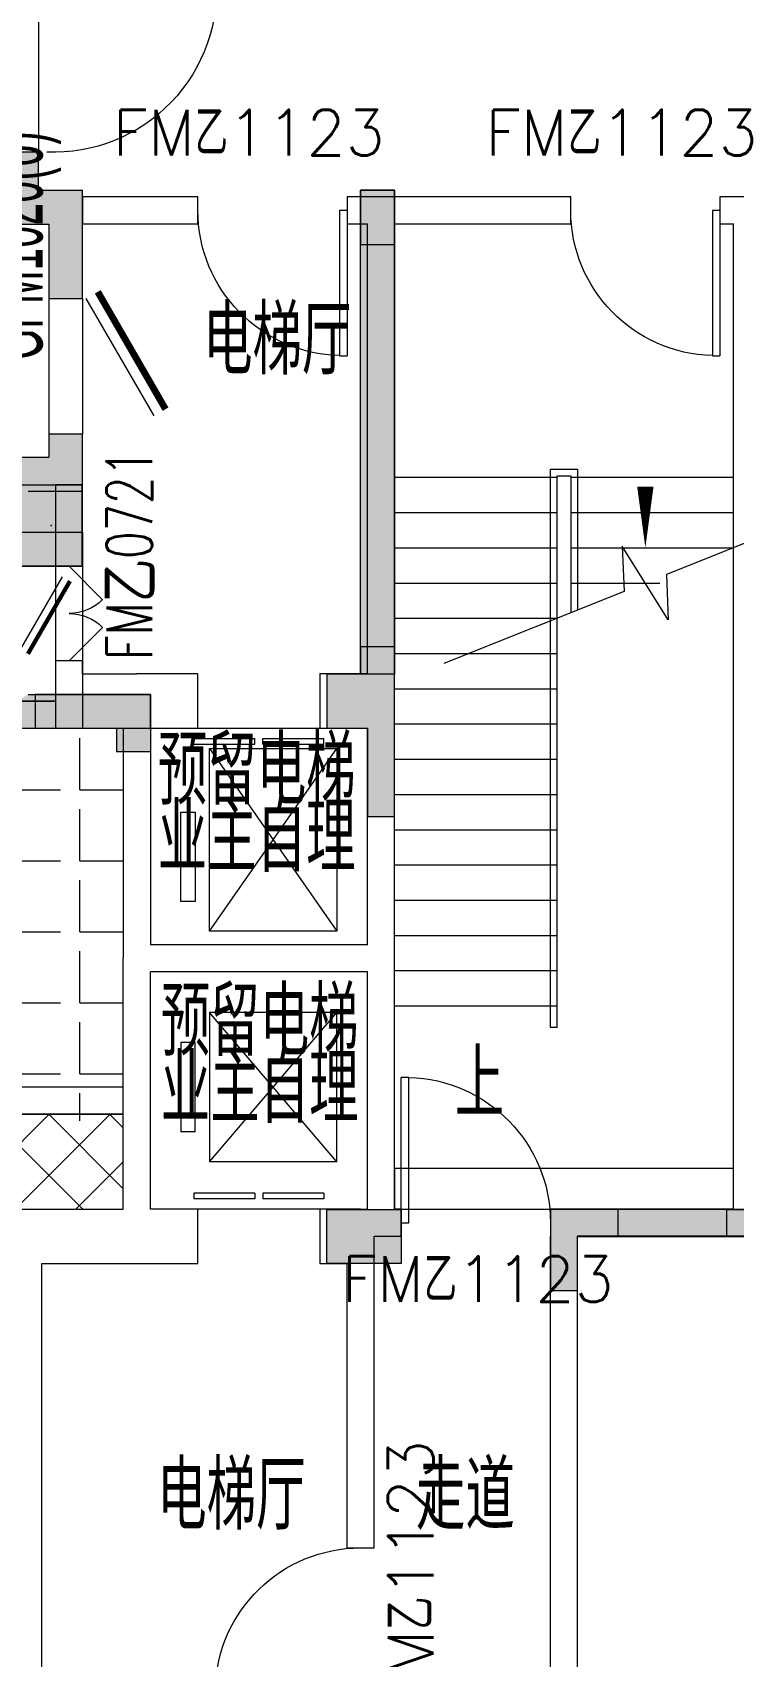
# Model space of a CAD drawing. Extents: x -264757 to 1033689, y 4049843 to 4347093.
# Drawn here: x -47703 to -42533, y 4094607 to 4106591 of the extents above; entities that cross this region are included whole.
import ezdxf

# ---------------------------------------------------------------- set-up
doc = ezdxf.new("R2010")
doc.units = 0
doc.header["$LTSCALE"] = 1000
doc.header["$MEASUREMENT"] = 0
doc.layers.add('AX-01DK-PB01$0$AX-001DK-01-PB01-02$0$A-3-WinF(Text)', color=8, linetype='Continuous', plot=False)
doc.layers.add('AX-01DK-PB01$0$AX-03CK-02-PB01$0$AX-03CK-02-PB01$0$WINDOW_TEXT', color=8, linetype='Continuous', plot=False)
for name, color, linetype in [('AX-01DK-PB01$0$AX-03CK-02-PB01$0$AX-03CK-02-PB01$0$PUB_HATCH', 8, 'Continuous'), ('AX-01DK-PB01$0$AX-03CK-02-PB01$0$AX-03CK-02-PB01$0$人防$0$人防$0$A-WIND-IDEN', 8, 'Continuous'), ('AX-01DK-PB01$0$DOOR_FIRE_TEXT', 8, 'Continuous'), ('AX-01DK-PB01$0$PUB_TEXT', 8, 'Continuous')]:
    doc.layers.add(name, color=color, linetype=linetype)
doc.layers.add('无关图层', color=8, linetype='Continuous', lineweight=0)
doc.styles.add('AX-01DK-PB01$0$_TCH_DIM', font='SIMPLEX', dxfattribs={"bigfont": 'GBCBIG'})
doc.styles.add('AX-01DK-PB01$0$_TCH_WINDOW', font='simplex_.ttf', dxfattribs={"width": 0.7, "height": 3.5})
doc.styles.add('AX-01DK-PB01$0$AX-001DK-01-PB01-02$0$_TCH_WINDOW', font='SIMPLEX', dxfattribs={"bigfont": 'GBCBIG'})
doc.styles.add('AX-01DK-PB01$0$AX-03CK-02-PB01$0$AX-03CK-02-PB01$0$_TCH_DIM_T3', font='SIMPLEX', dxfattribs={"width": 0.705882, "bigfont": 'GBCBIG'})
doc.styles.add('AX-01DK-PB01$0$AX-03CK-02-PB01$0$AX-03CK-02-PB01$0$人防$0$人防$0$_TCH_DIM', font='$ GAD E', dxfattribs={"width": 0.7, "bigfont": '$ GAD C'})
doc.styles.add('AX-01DK-PB01$0$Standard', font='gbenor.shx', dxfattribs={"bigfont": 'gbcbig.shx'})

# ---------------------------------------------------------------- blocks, each defined once
blk = doc.blocks.new('SX-CK-PB001-WNC$1$20211103.13313578')
at = {"layer": '无关图层'}
h = blk.add_hatch(color=256, dxfattribs=at)
h.dxf.hatch_style = 1
h.paths.add_polyline_path([(0, 600), (450, 600), (450, 0), (0, 0)])
blk.add_lwpolyline([(0, 600), (450, 600), (450, 0), (0, 0)], close=True, dxfattribs=at)
blk.add_point((225, 300), dxfattribs=at)
blk = doc.blocks.new('AX-01DK-PB01$0$AX-001DK-01-PP01$0$AX-001DK-01-PP01$0$$DORLIB2D$00000127')
at = {"layer": '无关图层'}
for points in [[(-0.533, 0.795), (-0.533, 0.69)], [(-0.033, 0.795), (-0.533, 0.795)], [(-0.033, 0.69), (-0.533, 0.69)], [(-0.033, 0.795), (-0.033, 0.69)], [(0.533, 0.795), (0.033, 0.795)], [(0.033, 0.795), (0.033, 0.69)], [(0.533, 0.69), (0.033, 0.69)], [(0.533, 0.795), (0.533, 0.69)], [(0.5, 0.5), (-0.5, 0.5)]]:
    blk.add_lwpolyline(points, dxfattribs=at)
blk = doc.blocks.new('AX-01DK-PB01$0$$DorLib2D$00000001')
at = {"layer": '无关图层'}
for p, q in [((0.45, 0.975), (0.5, 0.975)), ((0.45, 0), (0.45, 0.975)), ((0.5, 0), (0.5, 0.975)), ((0.5, 0), (0.45, 0))]:
    blk.add_line(p, q, dxfattribs=at)
at = {"layer": '无关图层', "lineweight": 13}
blk.add_arc((0.475, 0), 0.975, 91.4693, 180, dxfattribs=at)
blk = doc.blocks.new('AX-01DK-PB01$0$$DorLib2D$00000116')
at = {"layer": '无关图层'}
for p, q in [((-0.5, 0), (-0.146, 0.354)), ((0.5, 0), (0.146, 0.354))]:
    blk.add_line(p, q, dxfattribs=at)
for centre, start, end in [((-0.5, 0), 0, 45), ((0.5, 0), 135, 180)]:
    blk.add_arc(centre, 0.5, start, end, dxfattribs=at)
blk = doc.blocks.new('AX-01DK-PB01$0$AX-03CK-02-PB01$0$AX-03CK-02-PB01$0$$U_DORLIB2D$00000009')
at = {"layer": '无关图层'}
blk.add_line((0.5, 0.2191), (0.5, 1.2134), dxfattribs=at)
at = {"layer": '无关图层', "const_width": 0.05}
blk.add_lwpolyline([(0.5833, 0.2191), (0.5833, 1.2191)], dxfattribs=at)
at = {"layer": '无关图层'}
blk.add_arc((0.5, 0.2191), 1.0009, 85.22396, 182.38594, dxfattribs=at)
blk = doc.blocks.new('AX-01DK-PB01$0$AX-03CK-02-PB01$0$AX-03CK-02-PB01$0$人防$0$人防$0$$DorLib2D$00000191')
at = {"layer": '无关图层'}
blk.add_line((-0.5, 0.15), (0.366, 0.65), dxfattribs=at)
at = {"layer": '无关图层', "const_width": 0.05}
blk.add_lwpolyline([(-0.55, 0.237), (0.316, 0.737)], dxfattribs=at)

msp = doc.modelspace()

# ---------------------------------------------------------------- hatches: boundary and pattern name
at = {"layer": 'AX-01DK-PB01$0$AX-03CK-02-PB01$0$AX-03CK-02-PB01$0$PUB_HATCH'}
for points in [[(-47659.6, 4105426.9), (-47659.6, 4105708), (-47959.6, 4105708), (-47959.6, 4105426.9), (-47817.9, 4105343.6)], [(-47817.9, 4105343.6), (-47834.6, 4105176.9), (-47583.5, 4105176.9), (-47333.5, 4105426.9), (-47659.6, 4105426.9)], [(-47583.5, 4105176.9), (-47583.5, 4104626.9), (-47333.5, 4104626.9), (-47333.5, 4105426.9)], [(-47333.5, 4103206.5), (-47333.5, 4103626.9), (-47583.5, 4103626.9), (-47583.5, 4103456.5)], [(-47875.2, 4103289.9), (-47733.5, 4103206.5), (-47333.5, 4103206.5), (-47583.5, 4103456.5), (-47858.5, 4103456.5)], [(-47875.2, 4101623.2), (-47858.5, 4101456.5), (-47083.5, 4101456.5), (-46833.5, 4101706.5), (-47733.5, 4101706.5)], [(-46833.5, 4101706.5), (-47083.5, 4101456.5), (-47083.5, 4101281.5), (-46833.5, 4101281.5)]]:
    msp.add_hatch(color=256, dxfattribs=at).paths.add_polyline_path(points)
at = {"layer": '无关图层'}
h = msp.add_hatch(color=256, dxfattribs=at)
h.dxf.hatch_style = 1
h.paths.add_polyline_path([(-45283.3, 4105426.5), (-45033.3, 4105426.5), (-45033.3, 4101856.5), (-45283.3, 4101856.5)])
for points in [[(-45033.3, 4105426.5), (-45283.3, 4105426.5), (-45283.3, 4105026.5), (-45033.3, 4105026.5)], [(-45233.3, 4101456.5), (-45233.3, 4100806.5), (-45033.3, 4100806.5), (-45033.3, 4102056.5), (-45283.3, 4102056.5), (-45283.3, 4101856.5), (-45533.3, 4101856.5), (-45533.3, 4101456.5)], [(-47683.3, 4101706.5), (-47683.3, 4101456.5), (-46833.3, 4101456.5), (-46833.3, 4101706.5)], [(-44983.3, 4097506.5), (-45533.3, 4097506.5), (-45533.3, 4097906.5), (-44983.3, 4097906.5)], [(-43683.5, 4097306.6), (-43683.5, 4097706.6), (-43383.5, 4097706.6), (-43383.5, 4097906.6), (-43883.5, 4097906.6), (-43883.5, 4097306.6)], [(-42583.3, 4097906.5), (-42183.3, 4097906.5), (-42183.3, 4097706.5), (-42583.3, 4097706.5)]]:
    msp.add_hatch(color=256, dxfattribs=at).paths.add_polyline_path(points)
h = msp.add_hatch(color=256, dxfattribs=at)
h.dxf.hatch_style = 1
h.paths.add_polyline_path([(-45533.3, 4101856.5), (-45533.3, 4101456.5), (-45233.3, 4101456.5), (-45233.3, 4100806.5), (-45033.3, 4100806.5), (-45033.3, 4101856.5)])
h = msp.add_hatch(color=256, dxfattribs=at)
h.dxf.hatch_style = 1
h.paths.add_polyline_path([(-47683.3, 4101706.5), (-47683.3, 4101456.5), (-46833.3, 4101456.5), (-46833.3, 4101706.5)])
h = msp.add_hatch(color=256, dxfattribs=at)
h.dxf.hatch_style = 1
h.paths.add_polyline_path([(-43683.5, 4097706.5), (-43683.5, 4097306.5), (-43883.5, 4097306.5), (-43883.5, 4097706.5), (-43883.5, 4097706.5), (-43883.5, 4097906.5), (-45033.5, 4097906.5), (-45033.5, 4097906.5), (-42533.5, 4097906.5), (-42533.5, 4097906.5), (-42183.5, 4097906.5), (-42183.5, 4097706.5)])

# ---------------------------------------------------------------- linework, layer by layer
for p, q in [((-47659.6, 4106908), (-47659.6, 4105708)), ((-47659.6, 4105708), (-47959.6, 4105708)), ((-47659.6, 4105426.9), (-47659.6, 4105708)), ((-47659.6, 4105426.9), (-47333.5, 4105426.9)), ((-47333.5, 4104626.9), (-47333.5, 4105426.9)), ((-46483.4, 4105378), (-47333.7, 4105378)), ((-47333.7, 4105378), (-47333.7, 4105178)), ((-46483.4, 4105178), (-46483.4, 4105378)), ((-45133.4, 4105378), (-45383.4, 4105378)), ((-45383.4, 4105378), (-45383.4, 4105178)), ((-43733.4, 4105378), (-45133.4, 4105378)), ((-43733.4, 4105178), (-43733.4, 4105378)), ((-42433.4, 4105378), (-42633.4, 4105378)), ((-42633.4, 4105378), (-42633.4, 4105178)), ((-47834.6, 4105176.9), (-47583.5, 4105176.9)), ((-47583.5, 4105176.9), (-47583.5, 4104626.9)), ((-47333.7, 4105178), (-46483.4, 4105178)), ((-45383.4, 4105178), (-45233.4, 4105178)), ((-45233.4, 4101858), (-45233.4, 4105178)), ((-45033.4, 4105178), (-43733.4, 4105178)), ((-45033.4, 4101558), (-45033.4, 4105178)), ((-42633.4, 4105178), (-42533.4, 4105178)), ((-42533.4, 4101558), (-42533.4, 4105178)), ((-47583.5, 4104626.9), (-47333.5, 4104626.9)), ((-47583.5, 4104626.9), (-47583.5, 4103626.9)), ((-47333.5, 4104626.9), (-47333.5, 4103626.9)), ((-47333.5, 4103626.9), (-47583.5, 4103626.9)), ((-47583.5, 4103626.9), (-47583.5, 4103456.5)), ((-47333.5, 4103206.5), (-47333.5, 4103626.9)), ((-47858.5, 4103456.5), (-47583.5, 4103456.5)), ((-47533.4, 4103253), (-47533.4, 4102653)), ((-47333.4, 4103253), (-47533.4, 4103253)), ((-47333.4, 4102653), (-47333.4, 4103253)), ((-45033.3, 4099408), (-45033.3, 4103308)), ((-45033.3, 4103308), (-43833.3, 4103308)), ((-43833.3, 4099408), (-43833.3, 4103308)), ((-43733.3, 4103308), (-42533.3, 4103308)), ((-47733.5, 4103206.5), (-47333.5, 4103206.5)), ((-45033.3, 4103048), (-43833.3, 4103048)), ((-43733.3, 4103048), (-42533.3, 4103048)), ((-45033.3, 4102788), (-43833.3, 4102788)), ((-43733.3, 4102788), (-42533.3, 4102788)), ((-47533.4, 4102653), (-47333.4, 4102653)), ((-45033.3, 4102528), (-43833.3, 4102528)), ((-43733.3, 4102528), (-43077.5, 4102528)), ((-45033.3, 4102268), (-43833.3, 4102268)), ((-47333.4, 4101953), (-47533.4, 4101953)), ((-47533.4, 4101953), (-47533.4, 4101458)), ((-47333.4, 4101858), (-47333.4, 4101953)), ((-45033.3, 4102008), (-43833.3, 4102008)), ((-47333.4, 4101858), (-46933.4, 4101858)), ((-46483.4, 4101858), (-46933.4, 4101858)), ((-46483.4, 4101458), (-46483.4, 4101858)), ((-45233.4, 4101858), (-45583.4, 4101858)), ((-45583.4, 4101858), (-45583.4, 4101458)), ((-47733.5, 4101706.5), (-46833.5, 4101706.5)), ((-46833.5, 4101706.5), (-46833.5, 4101281.5)), ((-45033.3, 4101748), (-43833.3, 4101748)), ((-55133.2, 4101658), (-47533.4, 4101658)), ((-47533.4, 4101658), (-47533.4, 4101458)), ((-55133.2, 4101458), (-47533.4, 4101458)), ((-47858.5, 4101456.5), (-47083.5, 4101456.5)), ((-47533.4, 4101458), (-47033.4, 4101458)), ((-47083.5, 4101456.5), (-47083.5, 4101281.5)), ((-47033.4, 4101458), (-47033.4, 4099758)), ((-46833.4, 4101458), (-46833.4, 4099858)), ((-46833.4, 4101458), (-46483.4, 4101458)), ((-45583.4, 4101458), (-45233.4, 4101458)), ((-45233.4, 4099858), (-45233.4, 4101458)), ((-45033.4, 4099758), (-45033.4, 4101558)), ((-45033.3, 4101488), (-43833.3, 4101488)), ((-42533.4, 4099758), (-42533.4, 4101558)), ((-47354.4, 4101003.1), (-47354.4, 4101384.1)), ((-46833.5, 4101281.5), (-47083.5, 4101281.5)), ((-45033.3, 4101228), (-43833.3, 4101228)), ((-47878.2, 4101003.1), (-47497.2, 4101003.1)), ((-47354.4, 4101003.1), (-47033.1, 4101003.1)), ((-47354.4, 4100479.3), (-47354.4, 4100860.3)), ((-45033.3, 4100968), (-43833.3, 4100968)), ((-45033.3, 4100708), (-43833.3, 4100708)), ((-47878.2, 4100479.3), (-47497.2, 4100479.3)), ((-47354.4, 4100479.3), (-47033.1, 4100479.3)), ((-45033.3, 4100448), (-43833.3, 4100448)), ((-47354.4, 4099955.4), (-47354.4, 4100336.4)), ((-45033.3, 4100188), (-43833.3, 4100188)), ((-47878.2, 4099955.4), (-47497.2, 4099955.4)), ((-47354.4, 4099955.4), (-47033.1, 4099955.4)), ((-45033.3, 4099928), (-43833.3, 4099928)), ((-47354.4, 4099431.5), (-47354.4, 4099812.5)), ((-45233.4, 4099858), (-46833.4, 4099858)), ((-47033.4, 4097908), (-47033.4, 4099758)), ((-45233.4, 4099658), (-46833.4, 4099658)), ((-46833.4, 4097908), (-46833.4, 4099658)), ((-45233.4, 4097908), (-45233.4, 4099658)), ((-45033.4, 4097908), (-45033.4, 4099758)), ((-45033.3, 4099668), (-43833.3, 4099668)), ((-42533.4, 4097908), (-42533.4, 4099758)), ((-47878.2, 4099431.5), (-47497.2, 4099431.5)), ((-47354.4, 4099431.5), (-47033.1, 4099431.5)), ((-45458.4, 4099358), (-46398.4, 4099358)), ((-46398.4, 4099358), (-46398.4, 4098258)), ((-46398.4, 4098258), (-45458.4, 4099358)), ((-45458.4, 4098258), (-46398.4, 4099358)), ((-45458.4, 4098258), (-45458.4, 4099358)), ((-45033.3, 4099408), (-43833.3, 4099408)), ((-47354.4, 4098907.6), (-47354.4, 4099288.6)), ((-46503.4, 4099138), (-46608.4, 4099138)), ((-46608.4, 4099138), (-46608.4, 4098478)), ((-46503.4, 4098478), (-46503.4, 4099138)), ((-47878.2, 4098907.6), (-47497.2, 4098907.6)), ((-47354.4, 4098907.6), (-47033.1, 4098907.6)), ((-47033.6, 4098808), (-50084, 4098808)), ((-47354.4, 4098559.1), (-47354.4, 4098764.8)), ((-47033.6, 4098608), (-47033.6, 4098808)), ((-57184, 4089004.1), (-47580.1, 4098608)), ((-47033.4, 4098608), (-55534.4, 4098608)), ((-50084, 4098608), (-47033.6, 4098608)), ((-47332.1, 4097908), (-48032.1, 4098608)), ((-47831.1, 4097908), (-47131.1, 4098608)), ((-47033.4, 4098058.4), (-47583.1, 4098608)), ((-47033.4, 4098507.4), (-47134.1, 4098608)), ((-47033.4, 4097908), (-47033.4, 4098608)), ((-46503.4, 4098478), (-46608.4, 4098478)), ((-47382.1, 4097908), (-47033.4, 4098256.6)), ((-47833.4, 4097908), (-47033.4, 4097908)), ((-47833.4, 4097908), (-47033.4, 4097908)), ((-46483.4, 4097908), (-46833.4, 4097908)), ((-46483.4, 4097508), (-46483.4, 4097908)), ((-45283.5, 4097908), (-45583.4, 4097908)), ((-45583.4, 4097908), (-45583.4, 4097508)), ((-45283.5, 4097908), (-45233.4, 4097908)), ((-44983.1, 4097908), (-45033.4, 4097908)), ((-44983.1, 4097708), (-44983.1, 4097908)), ((-43783.1, 4097908), (-43883.1, 4097908)), ((-43883.1, 4097908), (-43883.1, 4097708)), ((-42533.4, 4097908), (-43783.1, 4097908)), ((-45183.5, 4095408), (-45183.5, 4097708)), ((-45183.5, 4097708), (-45133.4, 4097708)), ((-45133.4, 4097708), (-44983.1, 4097708)), ((-43883.1, 4093408), (-43883.1, 4097708)), ((-42433.4, 4097708), (-43683.1, 4097708)), ((-43683.1, 4093658), (-43683.1, 4097708)), ((-47633.4, 4093658), (-47633.4, 4097508)), ((-47633.4, 4097508), (-46933.4, 4097508)), ((-46933.4, 4097508), (-46483.4, 4097508)), ((-45583.4, 4097508), (-45383.5, 4097508)), ((-45383.5, 4097508), (-45383.5, 4095408)), ((-45383.5, 4095408), (-45183.5, 4095408))]:
    msp.add_line(p, q, dxfattribs=at)
for points in [[(-45283.3, 4105426.5), (-45033.3, 4105426.5), (-45033.3, 4101856.5), (-45283.3, 4101856.5)], [(-45033.3, 4105426.5), (-45283.3, 4105426.5), (-45283.3, 4105026.5), (-45033.3, 4105026.5)], [(-55033.4, 4101653.4), (-55033.4, 4102653.4), (-47533.8, 4102653.4), (-47533.8, 4101653.4)], [(-45233.3, 4101456.5), (-45233.3, 4100806.5), (-45033.3, 4100806.5), (-45033.3, 4102056.5), (-45283.3, 4102056.5), (-45283.3, 4101856.5), (-45533.3, 4101856.5), (-45533.3, 4101456.5)], [(-45533.3, 4101856.5), (-45533.3, 4101456.5), (-45233.3, 4101456.5), (-45233.3, 4100806.5), (-45033.3, 4100806.5), (-45033.3, 4101856.5)], [(-47683.3, 4101706.5), (-47683.3, 4101456.5), (-46833.3, 4101456.5), (-46833.3, 4101706.5)], [(-46398.4, 4101308), (-45458.4, 4101308), (-45458.4, 4099958), (-46398.4, 4099958)], [(-46608.4, 4100838), (-46503.4, 4100838), (-46503.4, 4100178), (-46608.4, 4100178)], [(-44983.3, 4097506.5), (-45533.3, 4097506.5), (-45533.3, 4097906.5), (-44983.3, 4097906.5)], [(-43683.5, 4097306.6), (-43683.5, 4097706.6), (-43383.5, 4097706.6), (-43383.5, 4097906.6), (-43883.5, 4097906.6), (-43883.5, 4097306.6)], [(-43883.5, 4097306.5), (-43683.5, 4097306.5), (-43683.5, 4097706.5), (-42183.3, 4097706.5), (-42183.3, 4097906.5), (-43883.5, 4097906.5)], [(-42583.3, 4097906.5), (-42183.3, 4097906.5), (-42183.3, 4097706.5), (-42583.3, 4097706.5)]]:
    msp.add_lwpolyline(points, close=True, dxfattribs=at)
msp.add_lwpolyline([(-44433.3, 4099265, 0, 0, 0), (-44433.3, 4103686.4, 0, 0, 0), (-43183.3, 4103686.4, 0, 0, 0), (-43183.3, 4102788, 0, 120, 0), (-43183.3, 4103238, 0, 0, 0)], format="xyseb", dxfattribs=at)
for points in [[(-43833.3, 4099248), (-43883.3, 4099248), (-43883.3, 4103368), (-43683.3, 4103368), (-43683.3, 4102328)], [(-43833.3, 4099248), (-43833.3, 4103318), (-43733.3, 4103318), (-43733.3, 4102308)], [(-41697.6, 4103122.3), (-43026.6, 4102590.7), (-43016, 4102255.6), (-43353.2, 4102799.3), (-43339.9, 4102465.3), (-44668.9, 4101933.8)], [(-54333.6, 4101453.4), (-55233.4, 4101453.4), (-55233.4, 4102903.4), (-47333.8, 4102903.4), (-47333.8, 4101453.4), (-54333.6, 4101453.4)], [(-46398.4, 4099958), (-45458.4, 4101308)], [(-46398.4, 4101308), (-45458.4, 4099958)], [(-45458.4, 4098258), (-46398.4, 4098258)], [(-42533.4, 4097909), (-42533.4, 4098209), (-45033.4, 4098209), (-45033.4, 4097909), (-42533.4, 4097908), (-42533.4, 4098209)]]:
    msp.add_lwpolyline(points, dxfattribs=at)
at = {"layer": '无关图层', "ltscale": 0.5}
msp.add_lwpolyline([(-47683.3, 4101706.5), (-47683.3, 4101456.5), (-46833.3, 4101456.5), (-46833.3, 4101706.5)], close=True, dxfattribs=at)

# ---------------------------------------------------------------- block references
at = {"layer": '无关图层'}
ref = msp.add_blockref('AX-01DK-PB01$0$AX-03CK-02-PB01$0$AX-03CK-02-PB01$0$$U_DORLIB2D$00000009', (-47809.6, 4106308), dxfattribs=dict(at, xscale=-1200, yscale=1200, zscale=300, rotation=269.9999998876372))
ref.add_attrib('A', '*GHFM1223(6)', (-48188.8, 4105932.8), dxfattribs={"layer": 'AX-01DK-PB01$0$AX-03CK-02-PB01$0$AX-03CK-02-PB01$0$WINDOW_TEXT', "height": 386.75, "rotation": 90, "style": 'AX-01DK-PB01$0$AX-03CK-02-PB01$0$AX-03CK-02-PB01$0$_TCH_DIM_T3', "width": 0.49827})
ref = msp.add_blockref('AX-01DK-PB01$0$$DorLib2D$00000001', (-45933.4, 4105278), dxfattribs=dict(at, xscale=1100, yscale=-1100, zscale=200, rotation=359.999999999903))
ref.add_attrib('A', 'FM乙1123', (-47112.7, 4105682.9), dxfattribs={"layer": 'AX-01DK-PB01$0$AX-001DK-01-PB01-02$0$A-3-WinF(Text)', "height": 337.59, "style": 'AX-01DK-PB01$0$AX-001DK-01-PB01-02$0$_TCH_WINDOW'})
ref = msp.add_blockref('AX-01DK-PB01$0$$DorLib2D$00000001', (-43183.4, 4105278), dxfattribs=dict(at, xscale=1100, yscale=-1100, zscale=200, rotation=359.9999999999605))
ref.add_attrib('A', 'FM乙1123', (-44362.7, 4105682.9), dxfattribs={"layer": 'AX-01DK-PB01$0$AX-001DK-01-PB01-02$0$A-3-WinF(Text)', "height": 337.59, "style": 'AX-01DK-PB01$0$AX-001DK-01-PB01-02$0$_TCH_WINDOW'})
ref = msp.add_blockref('AX-01DK-PB01$0$AX-03CK-02-PB01$0$AX-03CK-02-PB01$0$人防$0$人防$0$$DorLib2D$00000191', (-47458.5, 4104126.9), dxfattribs=dict(at, xscale=1000, yscale=1000, zscale=250, rotation=270.0000556584648))
ref.add_attrib('A', 'GFM1020(6)', (-47629, 4104172.1), dxfattribs={"layer": 'AX-01DK-PB01$0$AX-03CK-02-PB01$0$AX-03CK-02-PB01$0$人防$0$人防$0$A-WIND-IDEN', "height": 455, "rotation": 90.00006, "style": 'AX-01DK-PB01$0$AX-03CK-02-PB01$0$AX-03CK-02-PB01$0$人防$0$人防$0$_TCH_DIM', "width": 0.49})
ref = msp.add_blockref('AX-01DK-PB01$0$AX-03CK-02-PB01$0$AX-03CK-02-PB01$0$人防$0$人防$0$$DorLib2D$00000191', (-47883.5, 4102346.5), dxfattribs=dict(at, xscale=-620, yscale=620, zscale=300, rotation=269.9999456818001))
ref.add_attrib('A', 'HK600(5)', (-48119.9, 4102346.5), dxfattribs={"layer": 'AX-01DK-PB01$0$AX-03CK-02-PB01$0$AX-03CK-02-PB01$0$人防$0$人防$0$A-WIND-IDEN', "height": 455, "rotation": 89.99995, "style": 'AX-01DK-PB01$0$AX-03CK-02-PB01$0$AX-03CK-02-PB01$0$人防$0$人防$0$_TCH_DIM', "width": 0.49})
ref = msp.add_blockref('AX-01DK-PB01$0$$DorLib2D$00000116', (-47433.4, 4102303), dxfattribs=dict(at, xscale=-700, yscale=700, zscale=200, rotation=269.9999999999397))
ref.add_attrib('A', 'FM乙0721', (-46821, 4101960.1), dxfattribs={"layer": 'AX-01DK-PB01$0$DOOR_FIRE_TEXT', "height": 337.15, "rotation": 90, "style": 'AX-01DK-PB01$0$_TCH_WINDOW', "width": 0.7})
msp.add_blockref('SX-CK-PB001-WNC$1$20211103.13313578', (-47789.6, 4102653), dxfattribs=at)
at = {"layer": '无关图层', "zscale": 400}
for p, xscale, yscale, rotation in [((-46033.4, 4101658), -900, -400, 359.999999999911), ((-46033.4, 4097708), 900, 400, 7.179823817071758e-09)]:
    msp.add_blockref('AX-01DK-PB01$0$AX-001DK-01-PP01$0$AX-001DK-01-PP01$0$$DORLIB2D$00000127', p, dxfattribs=dict(at, xscale=xscale, yscale=yscale, rotation=rotation))
at = {"layer": '无关图层'}
ref = msp.add_blockref('AX-01DK-PB01$0$$DorLib2D$00000001', (-44433.1, 4097808), dxfattribs=dict(at, xscale=1100, yscale=-1100, zscale=200, rotation=180))
ref.add_attrib('A', 'FM乙1123', (-45424, 4097222.8), dxfattribs={"layer": 'AX-01DK-PB01$0$AX-001DK-01-PB01-02$0$A-3-WinF(Text)', "height": 337.59, "style": 'AX-01DK-PB01$0$AX-001DK-01-PB01-02$0$_TCH_WINDOW'})
ref = msp.add_blockref('AX-01DK-PB01$0$$DorLib2D$00000001', (-45283.5, 4094858), dxfattribs=dict(at, xscale=-1100, yscale=1100, zscale=200, rotation=89.9999999998635))
ref.add_attrib('A', 'FM乙1123', (-44744.6, 4094197), dxfattribs={"layer": 'AX-01DK-PB01$0$AX-001DK-01-PB01-02$0$A-3-WinF(Text)', "height": 337.59, "rotation": 90, "style": 'AX-01DK-PB01$0$AX-001DK-01-PB01-02$0$_TCH_WINDOW'})

# ---------------------------------------------------------------- texts
at = {"layer": 'AX-01DK-PB01$0$PUB_TEXT', "color": 7, "style": 'AX-01DK-PB01$0$_TCH_DIM'}
msp.add_text('上', height=506.4, dxfattribs=at).set_placement((-44589.6, 4098582.5))
at = {"layer": '无关图层', "style": 'AX-01DK-PB01$0$Standard'}
for s, p in [('电梯厅', (-46444.8, 4104066.2)), ('预留电梯', (-46778.4, 4100891.8)), ('业主自理', (-46778.4, 4100397.4)), ('预留电梯', (-46756.4, 4099039.1)), ('业主自理', (-46756.4, 4098544.7)), ('电梯厅', (-46783.1, 4095541.9)), ('走道', (-44875.1, 4095541.9))]:
    msp.add_text(s, height=506.38, dxfattribs=at).set_placement(p)

doc.saveas('drawing.dxf')
